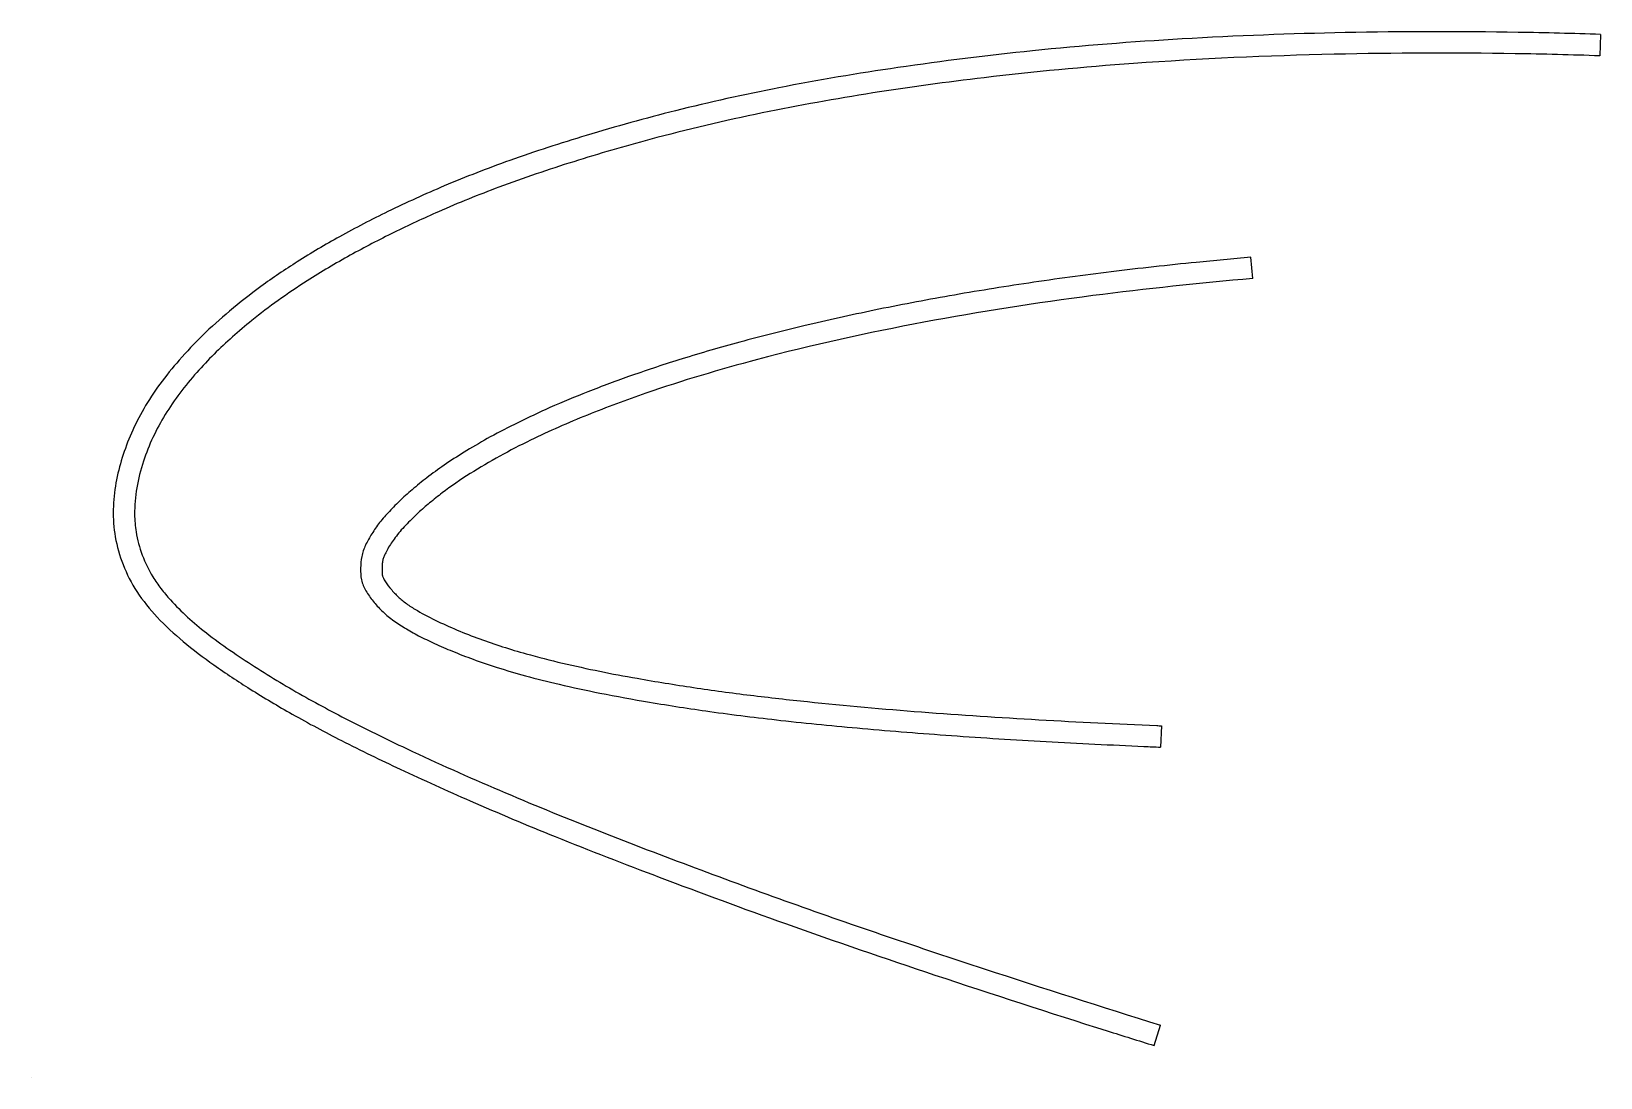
# Model space of a CAD drawing. Header units: millimetres. Extents: x 0 to 147, y 0 to 98.
import ezdxf

# ---------------------------------------------------------------- set-up
doc = ezdxf.new("R2010")
doc.units = ezdxf.units.MM

msp = doc.modelspace()

# ---------------------------------------------------------------- linework, layer by layer
for p, q in [((146.76, 97.59), (146.69, 95.59)), ((114.22, 74.76), (114.05, 76.75)), ((105.68, 32.92), (105.59, 30.92)), ((105, 3), (105.59, 4.91)), ((0, 0), (0, 0))]:
    msp.add_line(p, q)
for points, knots in [([(146.76, 97.59), (144.19, 97.68), (136.22, 97.88), (123.17, 97.86), (108.02, 97.29), (94.07, 96.21), (81.49, 94.64), (70.34, 92.78), (60.62, 90.63), (52.24, 88.31), (45.02, 85.97), (38.83, 83.58), (33.53, 81.15), (28.94, 78.8), (24.98, 76.44), (21.54, 74.13), (18.6, 71.8), (16.02, 69.52), (13.86, 67.21), (12, 64.94), (10.5, 62.65), (9.33, 60.34), (8.45, 58.02), (7.85, 55.63), (7.58, 53.13), (7.76, 50.53), (8.51, 47.92), (9.82, 45.35), (11.78, 42.96), (14.23, 40.69), (17.17, 38.49), (20.59, 36.23), (24.57, 33.86), (29.25, 31.37), (34.81, 28.67), (41.47, 25.67), (49.54, 22.28), (59.38, 18.48), (71.2, 14.11), (85.17, 9.33), (96.69, 5.6), (103.54, 3.46), (105, 3)], [809.722587, 809.722587, 809.722587, 809.722587, 817.438942, 833.627286, 848.875153, 862.901164, 875.598711, 886.892073, 896.799669, 905.449982, 912.98312, 919.561765, 925.341832, 930.45918, 935.031257, 939.14083, 942.881804, 946.30327, 949.447567, 952.357646, 955.096624, 957.658965, 960.098596, 962.529028, 965.025448, 967.601632, 970.295139, 973.139991, 976.192074, 979.503586, 983.14387, 987.213848, 991.795162, 997.029876, 1003.117068, 1010.317737, 1018.935133, 1029.380508, 1041.959105, 1056.746628, 1073.675973, 1078.273306, 1078.273306, 1078.273306, 1078.273306]), ([(146.69, 95.59), (144.05, 95.68), (141.4, 95.75), (133.13, 95.88), (127.49, 95.86), (115.59, 95.6), (109.33, 95.32), (98.41, 94.54), (93.75, 94.1), (85.62, 93.13), (82.14, 92.66), (75.22, 91.57), (71.78, 90.95), (64.83, 89.52), (61.32, 88.7), (55.46, 87.12), (53.08, 86.43), (48.36, 84.95), (46.03, 84.16), (41.82, 82.59), (39.94, 81.83), (36.67, 80.39), (35.28, 79.74), (32.52, 78.38), (31.16, 77.68), (28.46, 76.18), (27.11, 75.38), (24.87, 73.95), (23.97, 73.35), (22.25, 72.11), (21.43, 71.49), (20, 70.33), (19.39, 69.82), (18.21, 68.77), (17.64, 68.24), (16.53, 67.13), (16, 66.56), (14.92, 65.34), (14.39, 64.7), (13.4, 63.39), (12.94, 62.72), (12.1, 61.34), (11.71, 60.63), (11.03, 59.17), (10.74, 58.42), (9.94, 56.02), (9.63, 54.34), (9.66, 52.14), (9.71, 51.59), (9.91, 50.32), (10.11, 49.6), (10.64, 48.18), (10.97, 47.49), (11.59, 46.47), (11.84, 46.11), (12.39, 45.39), (12.69, 45.04), (13.5, 44.14), (14.04, 43.6), (15.17, 42.58), (15.76, 42.08), (17.08, 41.05), (17.82, 40.51), (19.33, 39.46), (20.1, 38.95), (22.44, 37.45), (24.03, 36.5), (27.28, 34.68), (28.93, 33.81), (32.27, 32.12), (33.95, 31.31), (38.52, 29.17), (41.42, 27.89), (47.26, 25.4), (50.19, 24.21), (56.11, 21.88), (59.08, 20.75), (65.05, 18.52), (68.03, 17.42), (77.02, 14.21), (83.05, 12.17), (94.58, 8.38), (100.08, 6.63), (105.59, 4.91)], [809.722617, 809.722617, 809.722617, 809.722617, 817.691042, 817.691042, 834.677853, 834.677853, 853.562294, 853.562294, 867.705403, 867.705403, 878.295775, 878.295775, 888.886146, 888.886146, 899.799229, 899.799229, 907.303716, 907.303716, 914.808204, 914.808204, 921.012644, 921.012644, 925.708494, 925.708494, 930.404343, 930.404343, 935.210769, 935.210769, 938.589385, 938.589385, 941.807661, 941.807661, 944.280476, 944.280476, 946.753291, 946.753291, 949.226106, 949.226106, 951.867915, 951.867915, 954.509724, 954.509724, 957.151533, 957.151533, 959.793341, 959.793341, 965.51158, 965.51158, 967.448581, 967.448581, 970.092046, 970.092046, 972.735511, 972.735511, 974.273967, 974.273967, 975.812422, 975.812422, 978.2771, 978.2771, 980.741778, 980.741778, 983.583327, 983.583327, 986.424877, 986.424877, 992.107976, 992.107976, 997.791076, 997.791076, 1003.474175, 1003.474175, 1013.04986, 1013.04986, 1022.625544, 1022.625544, 1032.201229, 1032.201229, 1041.776914, 1041.776914, 1060.928283, 1060.928283, 1078.273306, 1078.273306, 1078.273306, 1078.273306]), ([(114.05, 76.75), (112.35, 76.6), (107.99, 76.19), (101.06, 75.43), (93.36, 74.38), (85.97, 73.19), (78.96, 71.85), (72.42, 70.41), (66.42, 68.89), (61.04, 67.33), (56.3, 65.77), (52.19, 64.24), (48.64, 62.77), (45.61, 61.35), (43.01, 60.01), (40.79, 58.72), (38.87, 57.5), (37.22, 56.32), (35.8, 55.18), (34.56, 54.09), (33.5, 53.01), (32.57, 51.97), (31.84, 50.9), (31.24, 49.86), (30.84, 48.78), (30.78, 47.66), (30.79, 46.55), (31.27, 45.49), (31.95, 44.55), (32.77, 43.64), (33.77, 42.8), (34.93, 42.04), (36.25, 41.31), (37.75, 40.58), (39.45, 39.85), (41.4, 39.09), (43.68, 38.32), (46.36, 37.53), (49.56, 36.73), (53.43, 35.9), (58.13, 35.05), (63.77, 34.18), (70.41, 33.36), (77.94, 32.62), (86.21, 31.97), (94.99, 31.41), (101.51, 31.1), (105.08, 30.94), (105.59, 30.92)], [333.18474, 333.18474, 333.18474, 333.18474, 338.302013, 346.301348, 354.100751, 361.613513, 368.768137, 375.50953, 381.703747, 387.315247, 392.302575, 396.672743, 400.490818, 403.812019, 406.712103, 409.260407, 411.514884, 413.530814, 415.339156, 416.985038, 418.491512, 419.872992, 421.152375, 422.357265, 423.488686, 424.575517, 425.682298, 426.799526, 427.966284, 429.180021, 430.468683, 431.852828, 433.353018, 434.998482, 436.839506, 438.912928, 441.280429, 444.034305, 447.289884, 451.190392, 455.916561, 461.610155, 468.305618, 475.967974, 484.319406, 493.193908, 502.362625, 503.901792, 503.901792, 503.901792, 503.901792]), ([(114.22, 74.76), (109.23, 74.32), (104.24, 73.8), (93.98, 72.47), (88.71, 71.65), (78.23, 69.68), (73.03, 68.54), (64.38, 66.24), (60.89, 65.21), (55.63, 63.39), (53.8, 62.71), (50.2, 61.26), (48.43, 60.48), (45.71, 59.16), (44.75, 58.66), (42.87, 57.62), (41.94, 57.08), (40.13, 55.93), (39.26, 55.33), (38.02, 54.4), (37.63, 54.08), (36.87, 53.46), (36.52, 53.15), (35.91, 52.59), (35.66, 52.35), (35.23, 51.91), (35.04, 51.71), (34.68, 51.33), (34.51, 51.14), (34.2, 50.76), (34.06, 50.58), (33.8, 50.22), (33.69, 50.05), (33.35, 49.52), (33.16, 49.18), (32.98, 48.76), (32.94, 48.66), (32.88, 48.5), (32.87, 48.44), (32.85, 48.35), (32.84, 48.31), (32.83, 48.21), (32.82, 48.15), (32.8, 47.96), (32.8, 47.8), (32.79, 47.44), (32.79, 47.3), (32.8, 47.12), (32.8, 47.07), (32.81, 47), (32.82, 46.99), (32.83, 46.93), (32.84, 46.89), (32.89, 46.78), (32.94, 46.67), (33.13, 46.33), (33.31, 46.08), (33.75, 45.55), (33.98, 45.3), (34.45, 44.84), (34.71, 44.63), (35.25, 44.22), (35.55, 44.02), (36.47, 43.46), (37.11, 43.12), (38.44, 42.47), (39.12, 42.17), (40.52, 41.58), (41.22, 41.3), (42.63, 40.78), (43.35, 40.54), (44.8, 40.08), (45.53, 39.86), (47.39, 39.34), (48.53, 39.05), (50.83, 38.51), (51.99, 38.25), (54.31, 37.78), (55.47, 37.56), (58.4, 37.05), (60.17, 36.76), (63.7, 36.23), (65.47, 35.99), (69.02, 35.56), (70.8, 35.36), (76.13, 34.8), (79.68, 34.49), (90.56, 33.65), (97.9, 33.25), (105.39, 32.93), (105.53, 32.92), (105.68, 32.92)], [0.8075777, 0.8075777, 0.8075777, 0.8075777, 0.8442046, 0.8442046, 0.88327, 0.88327, 0.9223355, 0.9223355, 0.9490643, 0.9490643, 0.9634787, 0.9634787, 0.9778932, 0.9778932, 0.9859972, 0.9859972, 0.9941012, 0.9941012, 1.0022051, 1.0022051, 1.006084, 1.006084, 1.0097416, 1.0097416, 1.0125729, 1.0125729, 1.0146468, 1.0146468, 1.0167206, 1.0167206, 1.0188513, 1.0188513, 1.0205913, 1.0205913, 1.0240712, 1.0240712, 1.0254019, 1.0254019, 1.0262397, 1.0262397, 1.026955, 1.026955, 1.0276703, 1.0276703, 1.0291009, 1.0291009, 1.0305314, 1.0305314, 1.0313561, 1.0313561, 1.0321082, 1.0321082, 1.0328604, 1.0328604, 1.0343646, 1.0343646, 1.0373989, 1.0373989, 1.0404332, 1.0404332, 1.0434676, 1.0434676, 1.0465019, 1.0465019, 1.0522134, 1.0522134, 1.0579249, 1.0579249, 1.0636364, 1.0636364, 1.0693479, 1.0693479, 1.0750594, 1.0750594, 1.0838117, 1.0838117, 1.0925641, 1.0925641, 1.1013165, 1.1013165, 1.1144312, 1.1144312, 1.127546, 1.127546, 1.1406607, 1.1406607, 1.1667242, 1.1667242, 1.2203303, 1.2203303, 1.2213634, 1.2213634, 1.2213634, 1.2213634])]:
    msp.add_open_spline(points, degree=3, knots=knots)

doc.saveas('drawing.dxf')
